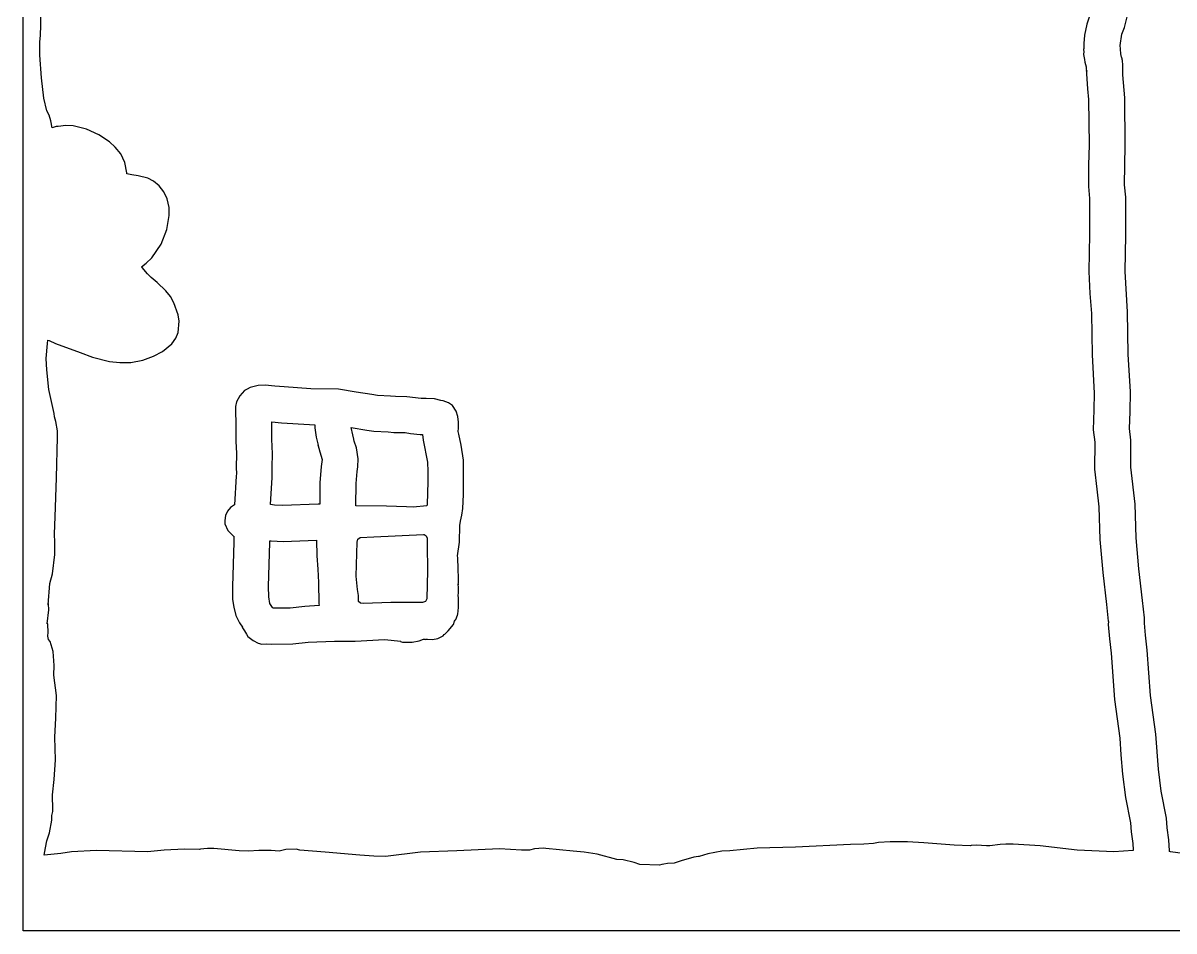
# Model space of a CAD drawing. Extents: x -1 to 541, y -138 to 3207.
# Drawn here: x 208.9 to 362.3, y 1016.8 to 1137.8 of the extents above; entities that cross this region are included whole.
import ezdxf

# ---------------------------------------------------------------- set-up
doc = ezdxf.new("R2010")
doc.units = 0

msp = doc.modelspace()

# ---------------------------------------------------------------- linework, layer by layer
at = {"layer": 'Calque_1'}
for p, q in [((208.9, 1016.79), (208.9, 1342.11)), ((211.274, 1137.56), (211.215625, 1140.12125)), ((351.334, 1139.57), (350.701, 1137.71)), ((355.714875, 1137.25375), (356.132, 1138.84)), ((211.24675, 1136.16875), (211.274, 1137.56)), ((350.701, 1137.71), (350.404375, 1136.23125)), ((355.357, 1136.35), (355.714875, 1137.25375)), ((211.158, 1135.34), (211.24675, 1136.16875)), ((350.404375, 1136.23125), (350.299, 1135.12)), ((355.154, 1134.83), (355.357, 1136.35)), ((211.134, 1133.54), (211.158, 1135.34)), ((350.287, 1134.46), (350.245, 1134.3)), ((350.245, 1134.3), (350.314, 1133.99)), ((350.314, 1133.99), (350.277, 1133.71)), ((350.299, 1135.12), (350.287, 1134.46)), ((355.176, 1134.4), (355.154, 1134.83)), ((355.197, 1134.35), (355.176, 1134.4)), ((355.237, 1133.73), (355.197, 1134.35)), ((211.381, 1130.54), (211.134, 1133.54)), ((350.277, 1133.71), (350.277, 1133.65)), ((350.277, 1133.65), (350.382, 1133)), ((350.382, 1133), (350.445, 1132.64)), ((350.445, 1132.64), (350.64, 1132.01)), ((355.349, 1133.29), (355.237, 1133.73)), ((355.359, 1133.27), (355.349, 1133.29)), ((355.349, 1133.29), (355.349, 1133.29)), ((355.349, 1133.29), (355.349, 1133.29)), ((355.349, 1133.29), (355.349, 1133.29)), ((355.369, 1133.25), (355.359, 1133.27)), ((355.359, 1133.27), (355.359, 1133.27)), ((355.388, 1133.22), (355.369, 1133.25)), ((355.388, 1133.21), (355.388, 1133.22)), ((355.388, 1133.19), (355.388, 1133.21)), ((355.388, 1133.18), (355.388, 1133.19)), ((355.388, 1133.16), (355.388, 1133.18)), ((355.402, 1133.13), (355.388, 1133.16)), ((355.402, 1133.12), (355.402, 1133.13)), ((355.402, 1133.09), (355.402, 1133.12)), ((355.412, 1133.07), (355.402, 1133.09)), ((355.412, 1133.05), (355.412, 1133.07)), ((355.422, 1133.02), (355.412, 1133.05)), ((355.422, 1133.01), (355.422, 1133.02)), ((355.436, 1132.97), (355.422, 1133.01)), ((355.436, 1132.94), (355.436, 1132.97)), ((355.446, 1132.92), (355.436, 1132.94)), ((355.456, 1132.88), (355.446, 1132.92)), ((355.456, 1132.87), (355.456, 1132.88)), ((355.466, 1132.84), (355.456, 1132.87)), ((355.466, 1132.83), (355.466, 1132.84)), ((355.466, 1132.82), (355.466, 1132.83)), ((355.466, 1132.81), (355.466, 1132.82)), ((355.466, 1132.76), (355.466, 1132.81)), ((355.476, 1132.74), (355.466, 1132.76)), ((355.476, 1132.73), (355.476, 1132.74)), ((355.476, 1132.71), (355.476, 1132.73)), ((355.476, 1132.66), (355.476, 1132.71)), ((355.476, 1132.62), (355.476, 1132.66)), ((355.512, 1132.44), (355.476, 1132.62)), ((355.502, 1132.18), (355.512, 1132.44)), ((350.64, 1132.01), (350.63, 1131.8)), ((350.63, 1131.8), (350.646, 1131.42)), ((350.646, 1131.42), (350.683, 1131.51)), ((350.683, 1131.34), (350.667, 1131.06)), ((350.667, 1131.06), (350.780375, 1129.08625)), ((350.683, 1131.51), (350.693, 1131.49)), ((350.693, 1131.49), (350.683, 1131.34)), ((350.683, 1131.34), (350.683, 1131.34)), ((350.683, 1131.34), (350.683, 1131.34)), ((350.683, 1131.34), (350.683, 1131.34)), ((355.495, 1130.93), (355.522, 1131.37)), ((355.773, 1127.85), (355.495, 1130.93)), ((355.522, 1131.37), (355.502, 1132.18)), ((211.683, 1127.81), (211.381, 1130.54)), ((212.067, 1126.16), (211.683, 1127.81)), ((350.780375, 1129.08625), (350.947, 1127.66)), ((355.834, 1121.51), (355.773, 1127.85)), ((212.376, 1125.57), (212.067, 1126.16)), ((350.947, 1127.66), (351.004, 1121.54)), ((212.607, 1124.81), (212.376, 1125.57)), ((212.764, 1123.86), (212.607, 1124.81)), ((213.302, 1124.04), (212.764, 1123.86)), ((213.585, 1124.06), (213.302, 1124.04)), ((214.621719, 1124.183594), (213.585, 1124.06)), ((215.58925, 1124.13375), (214.621719, 1124.183594)), ((217.349, 1123.69), (215.58925, 1124.13375)), ((219.00775, 1122.9575), (217.349, 1123.69)), ((220.428, 1122), (219.00775, 1122.9575)), ((221.193531, 1121.296719), (220.428, 1122)), ((351.004, 1121.54), (350.926875, 1118.92375)), ((221.92625, 1120.39375), (221.193531, 1121.296719)), ((222.492094, 1119.256406), (221.92625, 1120.39375)), ((355.745, 1116.25), (355.834, 1121.51)), ((222.757, 1117.85), (222.492094, 1119.256406)), ((350.926875, 1118.92375), (350.918, 1116.06)), ((222.747, 1117.75), (222.757, 1117.85)), ((223.421, 1117.61), (222.747, 1117.75)), ((224.263875, 1117.49375), (223.421, 1117.61)), ((225.526, 1117.16), (224.263875, 1117.49375)), ((226.288047, 1116.755625), (225.526, 1117.16)), ((227.032375, 1116.13), (226.288047, 1116.755625)), ((227.669266, 1115.331875), (227.032375, 1116.13)), ((350.918, 1116.06), (351.069, 1114.43)), ((355.896, 1114.61), (355.745, 1116.25)), ((228.109, 1114.41), (227.669266, 1115.331875)), ((228.362375, 1113.253281), (228.109, 1114.41)), ((351.069, 1114.43), (351.068875, 1109.6775)), ((355.904, 1109.5525), (355.896, 1114.61)), ((228.393, 1112.18375), (228.362375, 1113.253281)), ((228.053, 1110.31), (228.393, 1112.18375)), ((227.298, 1108.35), (228.053, 1110.31)), ((351.068875, 1109.6775), (350.987, 1104.7)), ((355.819, 1104.72), (355.904, 1109.5525)), ((226.082, 1106.53), (227.298, 1108.35)), ((225.3315, 1105.81), (226.082, 1106.53)), ((224.68, 1105.36), (225.3315, 1105.81)), ((224.778, 1105.27), (224.68, 1105.36)), ((225.51, 1104.39), (224.778, 1105.27)), ((350.987, 1104.7), (351.1165, 1101.79875)), ((356.134, 1099.35), (355.819, 1104.72)), ((226.002, 1103.9), (225.51, 1104.39)), ((226.788875, 1103.255), (226.002, 1103.9)), ((227.959, 1102.16), (226.788875, 1103.255)), ((228.574953, 1101.361875), (227.959, 1102.16)), ((351.1165, 1101.79875), (351.309, 1099.1)), ((229.025625, 1100.545), (228.574953, 1101.361875)), ((229.571, 1098.96), (229.025625, 1100.545)), ((229.712, 1098.09), (229.571, 1098.96)), ((351.309, 1099.1), (351.406, 1093.62)), ((356.237, 1093.7), (356.134, 1099.35)), ((229.565875, 1096.58), (229.712, 1098.09)), ((212.182, 1095.13), (212.222, 1095.55)), ((212.222, 1095.55), (212.377, 1095.5)), ((212.377, 1095.5), (213.25, 1095.13)), ((228.717, 1095.07), (229.248641, 1095.809062)), ((229.248641, 1095.809062), (229.565875, 1096.58)), ((211.995, 1093.13), (212.182, 1095.13)), ((213.25, 1095.13), (216.527, 1093.92)), ((226.289, 1093.41), (227.5105, 1094.0525)), ((227.5105, 1094.0525), (228.717, 1095.07)), ((212.088, 1091.59), (211.995, 1093.13)), ((216.527, 1093.92), (218.181, 1093.3)), ((218.181, 1093.3), (220.448, 1092.73)), ((220.448, 1092.73), (221.803875, 1092.56375)), ((221.803875, 1092.56375), (223.264, 1092.6)), ((223.264, 1092.6), (224.854875, 1092.90375)), ((224.854875, 1092.90375), (226.289, 1093.41)), ((351.406, 1093.62), (351.689, 1088.51)), ((356.517, 1088.69), (356.237, 1093.7)), ((212.322, 1088.98), (212.088, 1091.59)), ((240.261375, 1089.5175), (239.198, 1089.23)), ((241.186, 1089.58), (240.261375, 1089.5175)), ((241.184, 1089.56), (241.186, 1089.58)), ((242.459, 1089.43), (241.184, 1089.56)), ((243.72, 1089.33), (242.459, 1089.43)), ((247.248, 1089.09), (243.72, 1089.33)), ((213.04, 1085.78), (212.322, 1088.98)), ((237.802, 1088.15), (237.365109, 1087.334531)), ((238.425, 1088.86), (237.802, 1088.15)), ((238.775, 1089.03), (238.425, 1088.86)), ((239.198, 1089.23), (238.775, 1089.03)), ((250.976, 1089.01), (247.248, 1089.09)), ((253.299, 1088.65), (250.976, 1089.01)), ((255.416, 1088.32), (253.299, 1088.65)), ((256.168, 1088.2), (255.416, 1088.32)), ((257.873, 1088.1), (256.168, 1088.2)), ((258.537, 1088.04), (257.873, 1088.1)), ((260.073, 1088.02), (258.537, 1088.04)), ((261.984, 1087.77), (260.073, 1088.02)), ((262.640625, 1087.79375), (261.984, 1087.77)), ((263.754, 1087.72), (262.640625, 1087.79375)), ((351.689, 1088.51), (351.61975, 1086.28)), ((356.46475, 1086.00125), (356.517, 1088.69)), ((237.365109, 1087.334531), (237.207125, 1086.71875)), ((237.207125, 1086.71875), (237.228, 1085.82)), ((264.608, 1087.51), (263.754, 1087.72)), ((264.896, 1087.49), (264.608, 1087.51)), ((265.630234, 1087.226562), (264.896, 1087.49)), ((266.137875, 1086.845), (265.630234, 1087.226562)), ((266.644, 1086.11), (266.137875, 1086.845)), ((351.61975, 1086.28), (351.564, 1083.6)), ((213.108, 1085.35), (213.04, 1085.78)), ((213.296, 1084.7), (213.108, 1085.35)), ((237.228, 1085.82), (237.257, 1084.72)), ((237.257, 1084.72), (237.257, 1082.11)), ((266.875, 1085.38), (266.644, 1086.11)), ((266.947, 1084.62), (266.875, 1085.38)), ((356.393, 1083.77), (356.46475, 1086.00125)), ((213.477, 1083.45625), (213.296, 1084.7)), ((213.487, 1082.61), (213.477, 1083.45625)), ((242.051, 1082.35), (242.051, 1084.67)), ((242.051, 1084.67), (242.056, 1084.66)), ((242.056, 1084.66), (243.376, 1084.56)), ((243.376, 1084.56), (247.091, 1084.31)), ((247.091, 1084.31), (247.812, 1084.29)), ((247.812, 1084.29), (247.802, 1083.89)), ((247.802, 1083.89), (247.967875, 1082.61125)), ((252.628, 1083.9), (252.628, 1083.91)), ((252.628, 1083.91), (252.631, 1083.91)), ((252.855, 1082.92), (252.628, 1083.9)), ((252.631, 1083.91), (254.723, 1083.58)), ((254.723, 1083.58), (255.671, 1083.43)), ((255.671, 1083.43), (257.571, 1083.32)), ((257.571, 1083.32), (258.317, 1083.26)), ((258.317, 1083.26), (259.841, 1083.24)), ((259.841, 1083.24), (260.541375, 1083.11875)), ((266.922, 1083.38), (266.937, 1083.85)), ((266.983, 1083.01), (266.922, 1083.38)), ((266.937, 1083.85), (266.94575, 1084.0175)), ((266.94575, 1084.0175), (266.947, 1084.62)), ((351.564, 1083.6), (351.768, 1081.96)), ((356.591, 1082.24), (356.393, 1083.77)), ((213.3785, 1077.21375), (213.487, 1082.61)), ((237.257, 1082.11), (237.339, 1080.47)), ((242.139, 1080.4), (242.051, 1082.35)), ((247.967875, 1082.61125), (248.199, 1081.73)), ((248.199, 1081.73), (248.246, 1081.54)), ((252.98, 1082.37), (252.855, 1082.92)), ((252.99, 1082.31), (252.98, 1082.37)), ((253.06, 1082.08), (252.99, 1082.31)), ((253.352625, 1081.22625), (253.06, 1082.08)), ((260.541375, 1083.11875), (261.859, 1082.99)), ((261.859, 1082.99), (262.145, 1082.99)), ((262.145, 1082.99), (262.25, 1082.25)), ((262.25, 1082.25), (262.81, 1079.3)), ((267.305625, 1081.5525), (266.983, 1083.01)), ((351.768, 1081.96), (351.748, 1078.37)), ((356.575, 1078.61), (356.591, 1082.24)), ((237.339, 1080.47), (237.297, 1078.52)), ((242.096, 1078.64), (242.139, 1080.4)), ((248.246, 1081.54), (248.256, 1081.47)), ((248.25, 1081.54), (248.249, 1081.55)), ((248.249, 1081.55), (248.25, 1081.54)), ((248.25, 1081.54), (248.25, 1081.54)), ((248.25, 1081.54), (248.25, 1081.54)), ((248.256, 1081.47), (248.322, 1081.17)), ((248.322, 1081.17), (248.463, 1080.69)), ((248.463, 1080.69), (248.784, 1079.64)), ((253.586, 1079.75), (253.352625, 1081.22625)), ((267.596, 1079.57), (267.305625, 1081.5525)), ((242.122, 1078.18), (242.096, 1078.64)), ((248.661, 1078.71), (248.487, 1076.53)), ((248.784, 1079.64), (248.661, 1078.71)), ((248.781, 1079.63), (248.78, 1079.64)), ((248.78, 1079.64), (248.782, 1079.64)), ((248.782, 1079.63), (248.781, 1079.63)), ((248.782, 1079.64), (248.782, 1079.63)), ((248.782, 1079.64), (248.782, 1079.64)), ((253.421, 1078.07), (253.52375, 1078.67)), ((253.52375, 1078.67), (253.586, 1079.75)), ((262.81, 1079.3), (262.843, 1078.04)), ((267.639, 1078.05), (267.596, 1079.57)), ((357.144, 1073.7), (356.575, 1078.61)), ((213.174, 1072.02), (213.3785, 1077.21375)), ((237.324, 1077.45), (237.072, 1073.62)), ((237.297, 1078.52), (237.338, 1077.78)), ((237.338, 1077.78), (237.324, 1077.45)), ((241.889, 1073.64), (242.122, 1077.24)), ((242.122, 1077.24), (242.122, 1078.18)), ((253.29, 1076.44), (253.421, 1078.07)), ((262.843, 1078.04), (262.843, 1078.04)), ((262.843, 1078.04), (262.843, 1078.04)), ((262.843, 1078.04), (262.843, 1076.66)), ((267.639, 1076.65), (267.639, 1078.05)), ((267.639, 1078.05), (267.639, 1078.05)), ((351.748, 1078.37), (352.034375, 1075.6775)), ((248.487, 1076.53), (248.469, 1073.69)), ((253.269, 1073.49), (253.29, 1076.44)), ((262.843, 1076.66), (262.765, 1073.7)), ((267.639, 1074.99), (267.639, 1076.65)), ((352.034375, 1075.6775), (352.323, 1073.36)), ((267.528, 1073.14), (267.639, 1074.99)), ((236.143, 1072.76), (235.883, 1072.18)), ((236.544875, 1073.25), (236.143, 1072.76)), ((237.072, 1073.62), (236.544875, 1073.25)), ((242.443, 1073.56), (241.889, 1073.64)), ((243.491, 1073.54), (242.443, 1073.56)), ((248.24, 1073.7), (243.491, 1073.54)), ((248.469, 1073.69), (248.24, 1073.7)), ((257.374, 1073.44), (253.269, 1073.49)), ((260.004, 1073.32), (257.374, 1073.44)), ((260.923, 1073.28), (260.004, 1073.32)), ((262.736, 1073.48), (260.923, 1073.28)), ((262.765, 1073.7), (262.736, 1073.48)), ((267.406, 1072.24), (267.528, 1073.14)), ((352.323, 1073.36), (352.449, 1068.97)), ((357.275, 1069.22), (357.144, 1073.7)), ((213.103, 1069.75), (213.174, 1072.02)), ((235.883, 1072.18), (235.785, 1071.54)), ((235.785, 1071.58), (235.785, 1071.55)), ((235.785, 1071.57), (235.785, 1071.58)), ((235.785, 1071.58), (235.785, 1071.58)), ((235.785, 1071.58), (235.785, 1071.58)), ((235.785, 1071.55), (235.785, 1071.57)), ((235.785, 1071.54), (235.816, 1071.09)), ((235.816, 1071.09), (236.204125, 1070.2)), ((267.123, 1070.87), (267.235, 1071.44)), ((267.235, 1071.44), (267.406, 1072.24)), ((213.156875, 1068.57375), (213.103, 1069.75)), ((236.204125, 1070.2), (236.977, 1069.43)), ((236.977, 1069.43), (236.994, 1069.42)), ((236.994, 1069.42), (237.006, 1068.61)), ((255.672, 1069.33), (262.291, 1069.64)), ((262.291, 1069.64), (262.367, 1069.65)), ((262.366, 1069.65), (262.65325, 1069.4875)), ((262.367, 1069.65), (262.366, 1069.65)), ((262.65325, 1069.4875), (262.753, 1069.16)), ((267.075, 1068.63), (267.123, 1070.87)), ((213.144, 1067), (213.156875, 1068.57375)), ((237.006, 1068.61), (236.81, 1062.7)), ((241.61, 1062.7), (241.805, 1068.6)), ((241.805, 1068.81), (241.969, 1068.79)), ((241.805, 1068.6), (241.805, 1068.81)), ((241.969, 1068.79), (243.558, 1068.74)), ((243.558, 1068.74), (248.003, 1068.9)), ((248.003, 1068.9), (248, 1068.89)), ((248, 1068.89), (248.046375, 1066.8025)), ((253.296, 1064.11), (253.451, 1068.61)), ((253.451, 1068.61), (253.512125, 1069.02125)), ((253.512125, 1069.02125), (253.856, 1069.23)), ((253.856, 1069.23), (255.672, 1069.33)), ((262.753, 1069.16), (262.769, 1068.25)), ((262.769, 1068.25), (262.82, 1064.86)), ((266.829, 1066.83), (267.075, 1068.63)), ((352.449, 1068.97), (352.828125, 1064.56375)), ((357.634, 1065.08625), (357.275, 1069.22)), ((212.813, 1064.4), (213.144, 1067)), ((248.046375, 1066.8025), (248.191, 1065.03)), ((266.85, 1066.56), (266.829, 1066.83)), ((266.901, 1065.09), (266.85, 1066.56)), ((248.191, 1065.03), (248.281, 1063.25)), ((262.82, 1064.86), (262.743, 1061.07)), ((266.965, 1063.83), (266.901, 1065.09)), ((358.131, 1060.84), (357.634, 1065.08625)), ((212.495, 1063.11), (212.813, 1064.4)), ((248.281, 1063.25), (248.335, 1060.46)), ((253.471, 1062.31), (253.296, 1064.11)), ((266.91825, 1062.9475), (266.931, 1063.28)), ((266.931, 1063.28), (266.965, 1063.83)), ((352.828125, 1064.56375), (353.328, 1060.3)), ((212.261, 1060.29), (212.495, 1063.11)), ((236.81, 1062.7), (236.846, 1060.9675)), ((241.650875, 1061.35875), (241.61, 1062.7)), ((253.599, 1061.52), (253.471, 1062.31)), ((266.961, 1062.53), (266.898, 1063.08)), ((266.898, 1063.08), (266.91825, 1062.9475)), ((266.917, 1061.45), (266.951, 1061.97)), ((266.951, 1061.97), (266.961, 1062.53)), ((212.274344, 1060.4625), (212.261, 1060.29)), ((212.3025, 1060.41), (212.274344, 1060.4625)), ((212.332, 1059.63), (212.3025, 1060.41)), ((236.846, 1060.9675), (236.982125, 1059.952188)), ((241.805, 1060.46), (241.650875, 1061.35875)), ((242.152, 1059.92), (241.805, 1060.46)), ((248.357, 1060.2), (246.445, 1060.06)), ((248.335, 1060.46), (248.357, 1060.2)), ((253.627, 1060.73), (253.599, 1061.52)), ((253.898, 1060.4825), (253.627, 1060.73)), ((254.283, 1060.46), (253.898, 1060.4825)), ((257.943, 1060.59), (254.283, 1060.46)), ((262.165, 1060.59), (257.943, 1060.59)), ((262.551875, 1060.7175), (262.165, 1060.59)), ((262.743, 1061.07), (262.551875, 1060.7175)), ((266.917, 1061.37), (266.917, 1061.45)), ((266.93875, 1061.31625), (266.917, 1061.37)), ((266.937, 1060.45), (266.95, 1060.76)), ((266.96625, 1059.94125), (266.937, 1060.45)), ((266.95, 1060.76), (266.93875, 1061.31625)), ((353.328, 1060.3), (353.569, 1058.11)), ((358.381, 1058.55), (358.131, 1060.84)), ((212.131, 1057.74), (212.332, 1059.63)), ((236.982125, 1059.952188), (237.278, 1058.86)), ((237.278, 1058.86), (237.7395, 1057.88625)), ((242.193, 1059.85), (242.152, 1059.92)), ((244.525, 1059.85), (242.193, 1059.85)), ((246.445, 1060.06), (244.525, 1059.85)), ((266.578, 1058.32), (266.839, 1058.9)), ((266.829, 1058.93), (266.853, 1059.02)), ((266.839, 1058.9), (266.829, 1058.93)), ((266.839, 1058.9), (266.839, 1058.9)), ((266.853, 1059.02), (266.96625, 1059.94125)), ((212.161031, 1057.816562), (212.131, 1057.74)), ((212.2025, 1057.655), (212.161031, 1057.816562)), ((212.235, 1056.61), (212.2025, 1057.655)), ((237.7395, 1057.88625), (238.138, 1057.28)), ((238.138, 1057.28), (238.107688, 1057.323437)), ((238.107688, 1057.323437), (238.1655, 1057.2225)), ((238.1655, 1057.2225), (238.403, 1056.82)), ((265.56, 1056.79), (266.2805, 1057.66)), ((266.2805, 1057.66), (266.434, 1058.08)), ((266.434, 1058.08), (266.51, 1058.23)), ((266.51, 1058.23), (266.578, 1058.32)), ((353.579, 1058.04), (353.557, 1057.66)), ((353.557, 1057.66), (353.716, 1055.76)), ((353.569, 1058.11), (353.579, 1058.04)), ((358.414, 1058.05), (358.381, 1058.55)), ((358.387, 1057.81), (358.414, 1058.05)), ((358.525, 1056.22), (358.387, 1057.81)), ((212.198, 1056.09), (212.235, 1056.61)), ((212.317, 1055.67), (212.198, 1056.09)), ((212.523125, 1055.38375), (212.317, 1055.67)), ((238.403, 1056.82), (238.697, 1056.36)), ((238.697, 1056.36), (238.870875, 1056.065)), ((238.870875, 1056.065), (239.557, 1055.53)), ((253.16, 1055.45), (257.103, 1055.65)), ((257.103, 1055.65), (259.26, 1055.42)), ((261.695875, 1055.4775), (262.277, 1055.69)), ((262.277, 1055.69), (262.515, 1055.69)), ((262.515, 1055.69), (262.614, 1055.67)), ((262.614, 1055.67), (262.667, 1055.68)), ((262.614, 1055.67), (262.614, 1055.67)), ((262.667, 1055.68), (262.718, 1055.68)), ((262.718, 1055.68), (262.819, 1055.7)), ((262.819, 1055.7), (263.500125, 1055.6575)), ((263.500125, 1055.6575), (264.182, 1055.78)), ((264.182, 1055.78), (264.913875, 1056.1275)), ((264.913875, 1056.1275), (265.027, 1056.31)), ((265.027, 1056.31), (265.126, 1056.37)), ((265.126, 1056.37), (265.486, 1056.74)), ((265.126, 1056.37), (265.126, 1056.37)), ((265.486, 1056.74), (265.56, 1056.79)), ((353.716, 1055.76), (353.954, 1053.82)), ((358.765, 1054.25), (358.525, 1056.22)), ((212.922, 1054.07), (212.523125, 1055.38375)), ((213.048875, 1052.16875), (212.922, 1054.07)), ((239.557, 1055.53), (240.243141, 1055.171094)), ((240.243141, 1055.171094), (240.714125, 1055.04375)), ((240.714125, 1055.04375), (241.323, 1055.06)), ((241.323, 1055.06), (241.986, 1055.05)), ((241.986, 1055.05), (244.879, 1055.06)), ((244.879, 1055.06), (246.921, 1055.28)), ((246.921, 1055.28), (250.432, 1055.45)), ((250.432, 1055.45), (253.16, 1055.45)), ((259.26, 1055.42), (259.237922, 1055.388281)), ((259.237922, 1055.388281), (259.480875, 1055.30125)), ((259.480875, 1055.30125), (260.754, 1055.28)), ((260.754, 1055.28), (261.695875, 1055.4775)), ((359.206, 1048.2), (358.765, 1054.25)), ((353.954, 1053.82), (354.408, 1047.65)), ((213.004, 1050.89), (213.048875, 1052.16875)), ((213.363, 1048.19), (213.004, 1050.89)), ((213.2925, 1045.1575), (213.363, 1048.19)), ((359.895, 1043.01), (359.206, 1048.2)), ((354.408, 1047.65), (355.093, 1042.49)), ((213.126, 1042.65), (213.2925, 1045.1575)), ((213.246, 1039.63), (213.126, 1042.65)), ((355.093, 1042.49), (355.24125, 1040.26875)), ((360.25, 1038.36), (359.895, 1043.01)), ((355.24125, 1040.26875), (355.463, 1037.71)), ((213.044375, 1037.0025), (213.246, 1039.63)), ((355.463, 1037.71), (355.884, 1034.58)), ((360.638, 1035.43), (360.25, 1038.36)), ((212.812, 1034.93), (213.044375, 1037.0025)), ((212.812, 1034.44), (212.812, 1034.93)), ((212.883, 1033.42), (212.812, 1034.44)), ((355.884, 1034.58), (356.524, 1031.2)), ((361.313, 1031.83), (360.638, 1035.43)), ((212.754, 1032.2), (212.873, 1032.74)), ((212.873, 1032.74), (212.883, 1033.42)), ((212.4265, 1029.865), (212.732, 1031.57)), ((212.732, 1031.57), (212.754, 1032.2)), ((356.524, 1031.2), (356.609, 1030)), ((361.406, 1030.56), (361.313, 1031.83)), ((212.088, 1028.79), (212.4265, 1029.865)), ((356.609, 1030), (356.855, 1028.45)), ((361.658, 1028.95), (361.406, 1030.56)), ((211.772, 1027.17), (212.088, 1028.79)), ((311.892, 1027.96), (306.777, 1027.83)), ((319.191, 1028.34), (311.892, 1027.96)), ((321.002, 1028.37), (319.191, 1028.34)), ((322.285, 1028.46), (321.002, 1028.37)), ((322.919, 1028.59), (322.285, 1028.46)), ((324.513, 1028.69), (322.919, 1028.59)), ((326.810125, 1028.688125), (324.513, 1028.69)), ((328.9985, 1028.54), (326.810125, 1028.688125)), ((333.037, 1028.21), (328.9985, 1028.54)), ((335.192, 1028.13), (333.037, 1028.21)), ((335.280375, 1028.16625), (335.192, 1028.13)), ((335.983, 1028.21), (335.280375, 1028.16625)), ((337.327, 1028.13), (335.983, 1028.21)), ((337.783, 1028.15), (337.327, 1028.13)), ((339.158, 1028.3), (337.783, 1028.15)), ((339.893, 1028.38), (339.158, 1028.3)), ((340.872, 1028.37), (339.893, 1028.38)), ((344.505, 1028.16), (340.872, 1028.37)), ((349.413, 1027.56), (344.505, 1028.16)), ((356.855, 1028.45), (356.885, 1027.61)), ((361.713, 1027.47), (361.658, 1028.95)), ((211.708, 1026.91), (211.772, 1027.17)), ((213.929, 1027.11), (211.708, 1026.91)), ((215.363, 1027.33), (213.929, 1027.11)), ((218.687, 1027.5), (215.363, 1027.33)), ((225.503, 1027.34), (218.687, 1027.5)), ((227.734, 1027.55), (225.503, 1027.34)), ((230.411, 1027.68), (227.734, 1027.55)), ((232.422, 1027.67), (230.411, 1027.68)), ((232.576, 1027.69), (232.422, 1027.67)), ((232.984, 1027.75), (232.576, 1027.69)), ((233.47, 1027.79), (232.984, 1027.75)), ((234.35, 1027.78), (233.47, 1027.79)), ((237.729, 1027.48), (234.35, 1027.78)), ((238.945, 1027.41), (237.729, 1027.48)), ((240.314, 1027.54), (238.945, 1027.41)), ((241.99125, 1027.5175), (240.314, 1027.54)), ((243.067, 1027.45), (241.99125, 1027.5175)), ((243.93, 1027.65), (243.067, 1027.45)), ((245.316875, 1027.6775), (243.93, 1027.65)), ((245.785, 1027.57), (245.316875, 1027.6775)), ((249.176, 1027.28), (245.785, 1027.57)), ((253.794, 1026.89), (249.176, 1027.28)), ((255.66425, 1026.75375), (253.794, 1026.89)), ((257.212, 1026.73), (255.66425, 1026.75375)), ((261.886, 1027.29), (257.212, 1026.73)), ((266.724, 1027.48), (261.886, 1027.29)), ((272.424, 1027.73), (266.724, 1027.48)), ((275.343, 1027.57), (272.424, 1027.73)), ((276.419, 1027.57), (275.343, 1027.57)), ((277.068, 1027.76), (276.419, 1027.57)), ((278.21575, 1027.84875), (277.068, 1027.76)), ((278.6, 1027.78), (278.21575, 1027.84875)), ((282.236, 1027.45), (278.6, 1027.78)), ((283.71275, 1027.31375), (282.236, 1027.45)), ((285.422, 1027.02), (283.71275, 1027.31375)), ((288.048, 1026.32), (285.422, 1027.02)), ((298.34, 1026.61), (296.65425, 1026.13125)), ((298.929625, 1026.7125), (298.34, 1026.61)), ((299.016, 1026.71), (298.929625, 1026.7125)), ((300.2035, 1027.0725), (299.016, 1026.71)), ((302.072, 1027.45), (300.2035, 1027.0725)), ((303.101, 1027.48), (302.072, 1027.45)), ((306.777, 1027.83), (303.101, 1027.48)), ((354.303, 1027.35), (349.413, 1027.56)), ((356.885, 1027.54), (354.303, 1027.35)), ((356.885, 1027.61), (356.885, 1027.54)), ((361.723, 1027.37), (361.713, 1027.47)), ((361.877, 1027.36), (361.723, 1027.37)), ((364.836, 1026.95), (361.877, 1027.36)), ((288.886, 1026.26), (288.048, 1026.32)), ((290.349, 1025.90875), (288.886, 1026.26)), ((291.14, 1025.67), (290.349, 1025.90875)), ((293.761, 1025.58), (291.14, 1025.67)), ((294.038, 1025.66), (293.761, 1025.58)), ((294.323, 1025.72), (294.038, 1025.66)), ((294.81, 1025.79), (294.323, 1025.72)), ((295.72, 1025.84), (294.81, 1025.79)), ((296.65425, 1026.13125), (295.72, 1025.84)), ((253.168, 1016.79), (208.9, 1016.79)), ((338.531, 1016.79), (253.168, 1016.79)), ((424.781, 1016.79), (338.531, 1016.79))]:
    msp.add_line(p, q, dxfattribs=at)

doc.saveas('drawing.dxf')
